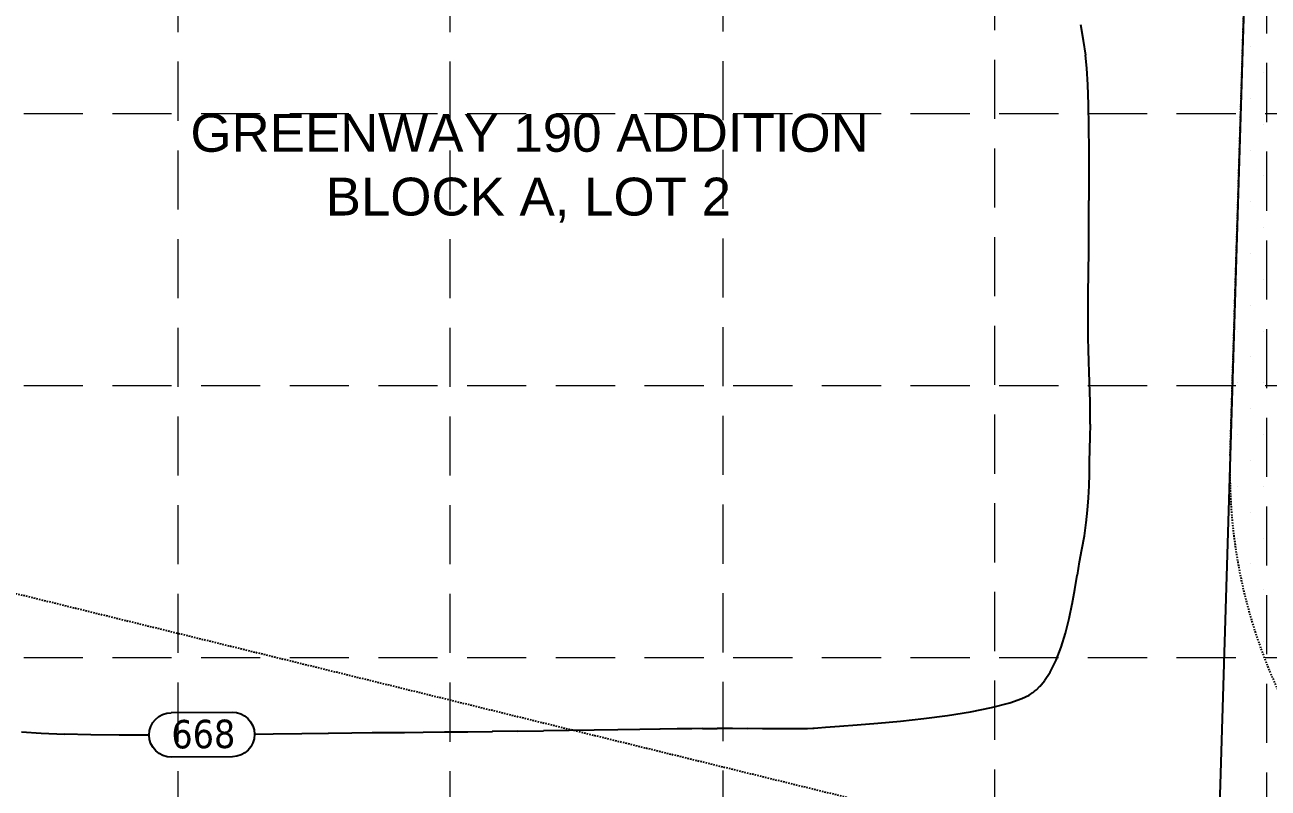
# Model space of a CAD drawing. Header units: inches. Extents: x 6967 to 7890, y 13663 to 15138.
# Drawn here: x 7576.7 to 7681.8, y 14090.4 to 14155 of the extents above; entities that cross this region are included whole.
import ezdxf

# ---------------------------------------------------------------- set-up
doc = ezdxf.new("R2010")
doc.units = ezdxf.units.IN
doc.header["$MEASUREMENT"] = 0
for name, pattern in [('DASHED', [0.75, 0.5, -0.25]), ('HIDDEN', [0.375, 0.25, -0.125]), ('XGWI003AR$0$HIDDEN2', [0.1875, 0.125, -0.0625]), ('xGWI003pt$0$HIDDEN2', [0.1875, 0.125, -0.0625]), ('xGWI003pt$0$PHANTOM2', [1.25, 0.625, -0.125, 0.125, -0.125, 0.125, -0.125])]:
    doc.linetypes.add(name, pattern=pattern)
for name, color, linetype in [('C-ANNO-BLDG-N', 1, 'Continuous'), ('C-SITE-BLDG-STBK-N', 7, 'DASHED'), ('GRID', 254, 'HIDDEN'), ('PC', 35, 'Continuous'), ('XGWI003AR$0$C-PKNG-CURB-FACE-N', 4, 'Continuous'), ('XGWI003AR$0$C-PKNG-FIRE-HTCH-N', 2, 'Continuous'), ('XGWI003AR$0$C-PKNG-FIRE-N', 2, 'XGWI003AR$0$HIDDEN2'), ('xGWI003pt$0$C-BNDY-E', 3, 'xGWI003pt$0$PHANTOM2'), ('xGWI003pt$0$TXU-ESMT', 2, 'xGWI003pt$0$HIDDEN2')]:
    doc.layers.add(name, color=color, linetype=linetype)
doc.styles.add('L50', font='TAHOMA.TTF', dxfattribs={"height": 2})
doc.styles.get("Standard").update_dxf_attribs({"font": 'ARIAL.TTF'})

msp = doc.modelspace()

# ---------------------------------------------------------------- linework, layer by layer
at = {"layer": 'C-SITE-BLDG-STBK-N'}
msp.add_arc((6024.67, 7268.02), 6960.55, 76.300143, 80.65594, dxfattribs=at)
at = {"layer": 'GRID', "color": 252, "linetype": 'HIDDEN', "lineweight": 0, "ltscale": 20}
for p, q in [((7589.65, 13779.35), (7589.65, 15113.57)), ((7612.65, 13779.35), (7612.65, 15113.57)), ((7635.77, 13779.4), (7635.66, 15113.57)), ((7658.74, 13779.51), (7658.66, 15113.57)), ((7681.73, 13779.24), (7681.66, 15113.57)), ((6991.59, 14147.47), (7865.68, 14147.47)), ((6991.59, 14124.47), (7865.68, 14124.47)), ((6991.59, 14101.47), (7865.68, 14101.47))]:
    msp.add_line(p, q, dxfattribs=at)
at = {"layer": 'PC', "color": 25, "extrusion": (0.982936, 0.183949, 0), "elevation": 10138.95}
msp.add_lwpolyline([(12501.92, 668), (12503.27, 668)], dxfattribs=at)
at = {"layer": 'PC', "color": 25, "extrusion": (0.989344, 0.145595, 0), "elevation": 9645.23}
msp.add_lwpolyline([(12885.4, 668), (12886.65, 668)], dxfattribs=at)
at = {"layer": 'PC', "color": 25, "extrusion": (0.995907, 0.090386, 0), "elevation": 8914.19}
msp.add_lwpolyline([(13400.44, 668), (13401.54, 668)], dxfattribs=at)
at = {"layer": 'PC', "color": 25, "extrusion": (0.998574, 0.053383, 0), "elevation": 8411.01}
msp.add_lwpolyline([(13720.45, 668), (13721.86, 668)], dxfattribs=at)
at = {"layer": 'PC', "color": 25, "elevation": 668}
for points in [[(7666.63, 14148.23), (7666.58, 14149.89)], [(7666.66, 14146.36), (7666.63, 14148.23)], [(7666.69, 14142.24), (7666.68, 14144.35)], [(7666.68, 14140.1), (7666.69, 14142.24)], [(7666.61, 14128.53), (7666.6, 14129.44)], [(7666.78, 14123.06), (7666.75, 14123.92)], [(7666.79, 14121.2), (7666.79, 14122.17)], [(7666.71, 14116.98), (7666.73, 14118)], [(7666.68, 14115.97), (7666.71, 14116.98)], [(7666.56, 14113.93), (7666.63, 14114.96)], [(7666.29, 14111.76), (7666.44, 14112.87)], [(7666.08, 14110.59), (7666.29, 14111.76)], [(7665.26, 14105.99), (7665.48, 14107.23)], [(7663.89, 14101.24), (7664.33, 14102.35)], [(7662.91, 14099.51), (7663.38, 14100.23)], [(7661, 14097.99), (7661.61, 14098.29)], [(7661.61, 14098.29), (7661.94, 14098.5)], [(7662.08, 14098.61), (7662.23, 14098.74)], [(7652.72, 14096.31), (7654.72, 14096.57)], [(7656.65, 14096.87), (7658.43, 14097.23)], [(7606.04, 14095.13), (7607.39, 14095.13)], [(7614.14, 14095.19), (7616.22, 14095.22)], [(7618.37, 14095.25), (7620.54, 14095.28)], [(7622.71, 14095.32), (7624.82, 14095.35)], [(7626.83, 14095.38), (7628.7, 14095.41)], [(7628.7, 14095.41), (7630.4, 14095.44)], [(7635.23, 14095.49), (7636.52, 14095.48)], [(7637.82, 14095.48), (7639.07, 14095.47)], [(7640.24, 14095.46), (7641.29, 14095.46)], [(7642.87, 14095.47), (7643.32, 14095.48)], [(7643.74, 14095.53), (7644.4, 14095.57)], [(7644.4, 14095.57), (7645.58, 14095.66)], [(7645.58, 14095.66), (7647.08, 14095.77)], [(7647.08, 14095.77), (7648.82, 14095.91)], [(7578.06, 14095.08), (7580.04, 14095)], [(7584.66, 14094.93), (7587.19, 14094.92)], [(7596.1, 14094.99), (7597.69, 14095.01)], [(7597.69, 14095.01), (7600.11, 14095.04)], [(7600.11, 14095.04), (7602.35, 14095.08)]]:
    msp.add_lwpolyline(points, dxfattribs=at)
at = {"layer": 'PC', "color": 25, "extrusion": (0.999956, 0.009378, 0), "elevation": 7798.99}
msp.add_lwpolyline([(14071.83, 668), (14073.84, 668)], dxfattribs=at)
at = {"layer": 'PC', "color": 25, "extrusion": (0.999985, -0.00555, 0), "elevation": 7588.08}
msp.add_lwpolyline([(14180.31, 668), (14182.43, 668)], dxfattribs=at)
at = {"layer": 'PC', "color": 25, "extrusion": (0.999969, -0.007917, 0), "elevation": 7554.5}
msp.add_lwpolyline([(14196.17, 668), (14198.23, 668)], dxfattribs=at)
at = {"layer": 'PC', "color": 25, "extrusion": (0.999957, -0.009259, 0), "elevation": 7535.45}
msp.add_lwpolyline([(14204.35, 668), (14206.29, 668)], dxfattribs=at)
at = {"layer": 'PC', "color": 25, "extrusion": (0.999955, -0.009483, 0), "elevation": 7532.25}
msp.add_lwpolyline([(14204.29, 668), (14206.05, 668)], dxfattribs=at)
at = {"layer": 'PC', "color": 25, "extrusion": (0.999966, -0.008228, 0), "elevation": 7550.08}
msp.add_lwpolyline([(14193.29, 668), (14194.82, 668)], dxfattribs=at)
at = {"layer": 'PC', "color": 25, "extrusion": (0.99999, -0.004505, 0), "elevation": 7602.87}
msp.add_lwpolyline([(14163.83, 668), (14165.08, 668)], dxfattribs=at)
at = {"layer": 'PC', "color": 25, "extrusion": (0.999805, 0.019762, 0), "elevation": 7944.32}
msp.add_lwpolyline([(13973.2, 668), (13974.27, 668)], dxfattribs=at)
at = {"layer": 'PC', "color": 25, "extrusion": (0.99955, 0.029991, 0), "elevation": 8086.88}
msp.add_lwpolyline([(13890.22, 668), (13891.19, 668)], dxfattribs=at)
at = {"layer": 'PC', "color": 25, "extrusion": (0.999314, 0.037028, 0), "elevation": 8184.47}
msp.add_lwpolyline([(13832.04, 668), (13832.94, 668)], dxfattribs=at)
at = {"layer": 'PC', "color": 25, "extrusion": (0.999222, 0.039437, 0), "elevation": 8217.8}
msp.add_lwpolyline([(13811.42, 668), (13812.27, 668)], dxfattribs=at)
at = {"layer": 'PC', "color": 25, "extrusion": (0.999341, 0.036307, 0), "elevation": 8174.5}
msp.add_lwpolyline([(13836.25, 668), (13837.09, 668)], dxfattribs=at)
at = {"layer": 'PC', "color": 25, "extrusion": (0.999894, 0.014541, 0), "elevation": 7871.33}
msp.add_lwpolyline([(14009.19, 668), (14010.09, 668)], dxfattribs=at)
at = {"layer": 'PC', "color": 25, "extrusion": (0.999832, -0.01831, 0), "elevation": 7406.95}
msp.add_lwpolyline([(14258.15, 668), (14259.21, 668)], dxfattribs=at)
at = {"layer": 'PC', "color": 25, "extrusion": (0.999768, -0.021549, 0), "elevation": 7360.72}
msp.add_lwpolyline([(14280.98, 668), (14282.08, 668)], dxfattribs=at)
at = {"layer": 'PC', "color": 25, "extrusion": (0.99987, -0.016101, 0), "elevation": 7438.42}
msp.add_lwpolyline([(14239.62, 668), (14240.67, 668)], dxfattribs=at)
at = {"layer": 'PC', "color": 25, "extrusion": (0.99885, -0.047934, 0), "elevation": 6981.23}
msp.add_lwpolyline([(14466.23, 668), (14467.24, 668)], dxfattribs=at)
at = {"layer": 'PC', "color": 25, "extrusion": (0.994414, -0.105554, 0), "elevation": 6133.95}
msp.add_lwpolyline([(14843.25, 668), (14844.32, 668)], dxfattribs=at)
at = {"layer": 'PC', "color": 25, "extrusion": (0.98318, -0.182641, 0), "elevation": 4959.96}
msp.add_lwpolyline([(15272.33, 668), (15273.39, 668)], dxfattribs=at)
at = {"layer": 'PC', "color": 25, "extrusion": (0.985713, -0.168435, 0), "elevation": 5179.82}
msp.add_lwpolyline([(15198.02, 668), (15199.17, 668)], dxfattribs=at)
at = {"layer": 'PC', "color": 25, "extrusion": (0.985651, -0.168796, 0), "elevation": 5174.25}
msp.add_lwpolyline([(15198.7, 668), (15199.92, 668)], dxfattribs=at)
at = {"layer": 'PC', "color": 25, "extrusion": (0.978563, -0.205948, 0), "elevation": 4595.84}
msp.add_lwpolyline([(15380.98, 668), (15382.25, 668)], dxfattribs=at)
at = {"layer": 'PC', "color": 25, "extrusion": (0.970047, -0.242919, 0), "elevation": 4009.09}
msp.add_lwpolyline([(15542.98, 668), (15544.24, 668)], dxfattribs=at)
at = {"layer": 'PC', "color": 25, "extrusion": (0.955754, -0.294167, 0), "elevation": 3176.76}
msp.add_lwpolyline([(15732.97, 668), (15734.2, 668)], dxfattribs=at)
at = {"layer": 'PC', "color": 25, "extrusion": (0.892591, -0.450867, 0), "elevation": 482.94}
msp.add_lwpolyline([(16040.9, 668), (16042.04, 668)], dxfattribs=at)
at = {"layer": 'PC', "color": 25, "extrusion": (0.770182, -0.637824, 0), "elevation": -3091.16}
msp.add_lwpolyline([(15746.16, 668), (15746.78, 668)], dxfattribs=at)
at = {"layer": 'PC', "color": 25, "extrusion": (0.619197, -0.785236, 0), "elevation": -6326.4}
msp.add_lwpolyline([(14746.18, 668), (14746.35, 668)], dxfattribs=at)
at = {"layer": 'PC', "color": 25, "extrusion": (0.708813, -0.705396, 0), "elevation": -4514.11}
msp.add_lwpolyline([(15398.28, 668), (15398.69, 668)], dxfattribs=at)
at = {"layer": 'PC', "color": 25, "extrusion": (0.252742, -0.967534, 0), "elevation": -11703.94}
msp.add_lwpolyline([(10972.75, 668), (10974.35, 668)], dxfattribs=at)
at = {"layer": 'PC', "color": 25, "extrusion": (-0.334456, 0.942411, 0), "elevation": 10723.84}
msp.add_lwpolyline([(-11933.89, 668), (-11934.97, 668)], dxfattribs=at)
at = {"layer": 'PC', "color": 25, "linetype": 'Continuous', "extrusion": (0.007323, -0.999973, 0)}
for points, elevation in [([(7692.08, 668), (7697.23, 668)], -14040.86), ([(7697.23, 668), (7692.08, 668)], -14037.09)]:
    msp.add_lwpolyline(points, dxfattribs=dict(at, elevation=elevation))
at = {"layer": 'PC', "color": 25, "extrusion": (0.108823, -0.994061, 0), "elevation": -13179.8}
msp.add_lwpolyline([(9139.27, 668), (9141.27, 668)], dxfattribs=at)
at = {"layer": 'PC', "color": 25, "extrusion": (0.156326, -0.987706, 0), "elevation": -12726.63}
msp.add_lwpolyline([(9764.26, 668), (9766.22, 668)], dxfattribs=at)
at = {"layer": 'PC', "color": 25, "extrusion": (-0.060815, -0.998149, 0), "elevation": -14529.85}
msp.add_lwpolyline([(6705.17, 668), (6706.85, 668)], dxfattribs=at)
at = {"layer": 'PC', "color": 25, "extrusion": (0.004041, -0.999992, 0), "elevation": -14064.27}
msp.add_lwpolyline([(7664.3, 668), (7665.67, 668)], dxfattribs=at)
at = {"layer": 'PC', "color": 25, "extrusion": (0.007862, -0.999969, 0), "elevation": -14034.88}
msp.add_lwpolyline([(7719.35, 668), (7720.96, 668)], dxfattribs=at)
at = {"layer": 'PC', "color": 25, "extrusion": (0.010355, -0.999946, 0), "elevation": -14015.59}
msp.add_lwpolyline([(7755.92, 668), (7757.73, 668)], dxfattribs=at)
at = {"layer": 'PC', "color": 25, "extrusion": (0.012081, -0.999927, 0), "elevation": -14002.18}
msp.add_lwpolyline([(7781.91, 668), (7783.87, 668)], dxfattribs=at)
at = {"layer": 'PC', "color": 25, "extrusion": (0.014211, -0.999899, 0), "elevation": -13985.57}
msp.add_lwpolyline([(7815.75, 668), (7817.9, 668)], dxfattribs=at)
at = {"layer": 'PC', "color": 25, "extrusion": (0.015281, -0.999883, 0), "elevation": -13977.19}
msp.add_lwpolyline([(7835.05, 668), (7837.21, 668)], dxfattribs=at)
at = {"layer": 'PC', "color": 25, "extrusion": (0.015588, -0.999879, 0), "elevation": -13974.78}
msp.add_lwpolyline([(7843.61, 668), (7845.62, 668)], dxfattribs=at)
at = {"layer": 'PC', "color": 25, "extrusion": (0.014186, -0.999899, 0), "elevation": -13985.78}
msp.add_lwpolyline([(7829.58, 668), (7831.05, 668)], dxfattribs=at)
at = {"layer": 'PC', "color": 25, "extrusion": (0.012633, -0.99992, 0), "elevation": -13997.92}
msp.add_lwpolyline([(7809.33, 668), (7810.54, 668)], dxfattribs=at)
at = {"layer": 'PC', "color": 25, "extrusion": (0.009507, -0.999955, 0), "elevation": -14022.27}
msp.add_lwpolyline([(7766.73, 668), (7767.63, 668)], dxfattribs=at)
at = {"layer": 'PC', "color": 25, "extrusion": (0.003397, -0.999994, 0), "elevation": -14069.46}
msp.add_lwpolyline([(7681.82, 668), (7683.07, 668)], dxfattribs=at)
at = {"layer": 'PC', "color": 25, "extrusion": (-0.00458, -0.99999, 0), "elevation": -14130.31}
msp.add_lwpolyline([(7571.89, 668), (7573.18, 668)], dxfattribs=at)
at = {"layer": 'PC', "color": 25, "extrusion": (-0.006155, -0.999981, 0), "elevation": -14142.22}
msp.add_lwpolyline([(7552.17, 668), (7553.34, 668)], dxfattribs=at)
at = {"layer": 'PC', "color": 25, "extrusion": (0.000454877, -1, 0), "elevation": -14091.98}
msp.add_lwpolyline([(7647.7, 668), (7648.59, 668)], dxfattribs=at)
at = {"layer": 'PC', "color": 25, "extrusion": (0.010962, -0.99994, 0), "elevation": -14010.84}
msp.add_lwpolyline([(7796.23, 668), (7796.92, 668)], dxfattribs=at)
at = {"layer": 'PC', "color": 25, "extrusion": (0.262205, -0.965012, 0), "elevation": -11598.2}
msp.add_lwpolyline([(11071.8, 668), (11071.82, 668)], dxfattribs=at)
at = {"layer": 'PC', "color": 25, "extrusion": (0.123112, -0.992393, 0), "elevation": -13047.28}
msp.add_lwpolyline([(9320.51, 668), (9320.61, 668)], dxfattribs=at)
at = {"layer": 'PC', "color": 25, "extrusion": (0.083409, -0.996515, 0), "elevation": -13408.85}
msp.add_lwpolyline([(8792.49, 668), (8792.8, 668)], dxfattribs=at)
at = {"layer": 'PC', "color": 25, "extrusion": (0.093655, -0.995605, 0), "elevation": -13317.61}
msp.add_lwpolyline([(8935.35, 668), (8937.27, 668)], dxfattribs=at)
at = {"layer": 'PC', "color": 25, "extrusion": (-0.021661, -0.999765, 0), "elevation": -14255.89}
msp.add_lwpolyline([(7272.94, 668), (7275.16, 668)], dxfattribs=at)
at = {"layer": 'PC', "color": 25, "extrusion": (-0.010849, -0.999941, 0), "elevation": -14176.38}
msp.add_lwpolyline([(7428.89, 668), (7431.3, 668)], dxfattribs=at)
at = {"layer": 'PC', "color": 25, "extrusion": (0.014221, -0.999899, 0), "elevation": -13985.54}
msp.add_lwpolyline([(7802.02, 668), (7804.02, 668)], dxfattribs=at)
at = {"layer": 'PC', "color": 25, "extrusion": (0.011816, -0.99993, 0), "elevation": -14004.27}
msp.add_lwpolyline([(7770.36, 668), (7772.06, 668)], dxfattribs=at)
at = {"layer": 'PC', "color": 25, "linetype": 'Continuous', "extrusion": (0, 0, -1)}
for centre, start, end in [((-7589.07, 14094.92, -668), 269.5804, 89.5804), ((-7594.22, 14094.96, -668), 89.5804, 269.5804)]:
    msp.add_arc(centre, 1.88, start, end, dxfattribs=at)
at = {"layer": 'XGWI003AR$0$C-PKNG-CURB-FACE-N', "color": 7}
msp.add_line((7680.48, 14179.11), (7677.26, 14074.57), dxfattribs=at)
at = {"layer": 'XGWI003AR$0$C-PKNG-FIRE-HTCH-N', "color": 255}
for p, q in [((7680.31, 14153.12), (7680.31, 14153.12)), ((7681.41, 14150.94), (7681.41, 14150.94)), ((7680.31, 14148.75), (7680.31, 14148.75)), ((7681.41, 14146.56), (7681.41, 14146.56)), ((7680.31, 14144.38), (7680.31, 14144.38)), ((7681.41, 14142.19), (7681.41, 14142.19)), ((7680.31, 14140), (7680.31, 14140)), ((7679.22, 14137.81), (7679.22, 14137.81)), ((7681.41, 14137.81), (7681.41, 14137.81)), ((7680.31, 14135.62), (7680.31, 14135.62)), ((7679.22, 14133.44), (7679.22, 14133.44)), ((7681.41, 14133.44), (7681.41, 14133.44)), ((7680.31, 14131.25), (7680.31, 14131.25)), ((7679.22, 14129.06), (7679.22, 14129.06)), ((7681.41, 14129.06), (7681.41, 14129.06)), ((7680.31, 14126.88), (7680.31, 14126.88)), ((7679.22, 14124.69), (7679.22, 14124.69)), ((7681.41, 14124.69), (7681.41, 14124.69)), ((7680.31, 14122.5), (7680.31, 14122.5)), ((7679.22, 14120.31), (7679.22, 14120.31)), ((7681.41, 14120.31), (7681.41, 14120.31)), ((7680.31, 14118.12), (7680.31, 14118.12)), ((7679.22, 14115.94), (7679.22, 14115.94)), ((7681.41, 14115.94), (7681.41, 14115.94)), ((7680.31, 14113.75), (7680.31, 14113.75)), ((7679.22, 14111.56), (7679.22, 14111.56)), ((7681.41, 14111.56), (7681.41, 14111.56)), ((7680.31, 14109.38), (7680.31, 14109.38)), ((7681.41, 14107.19), (7681.41, 14107.19)), ((7681.41, 14102.81), (7681.41, 14102.81))]:
    msp.add_line(p, q, dxfattribs=at)
at = {"layer": 'XGWI003AR$0$C-PKNG-FIRE-N', "color": 7}
msp.add_line((7678.62, 14118.54), (7680.48, 14179.11), dxfattribs=at)
msp.add_arc((7722.59, 14117.18), 44, 178.2344, 269.197, dxfattribs=at)
at = {"layer": 'xGWI003pt$0$C-BNDY-E', "color": 253}
msp.add_arc((6024.67, 7268.02), 6950.55, 76.300143, 81.066863, dxfattribs=at)
at = {"layer": 'xGWI003pt$0$TXU-ESMT', "color": 253}
msp.add_line((7409.15, 14147.76), (7736.57, 14067.5), dxfattribs=at)

# ---------------------------------------------------------------- texts
at = {"layer": 'C-ANNO-BLDG-N', "color": 7}
for s, p in [('GREENWAY 190 ADDITION', (7590.68, 14144.23)), ('BLOCK A, LOT 2', (7602.12, 14138.84))]:
    msp.add_text(s, height=3.2, dxfattribs=at).set_placement(p)
at = {"layer": 'PC', "color": 25, "linetype": 'Continuous', "insert": (7589.06, 14096.18, 668), "char_height": 2.4, "width": 6.3006, "attachment_point": 1, "rotation": 0.4196, "style": 'L50'}
msp.add_mtext('\\fTahoma|b0|i0|c0|p34;\\W1.0000000000;\\T1.0000000000;\\o\\l668', dxfattribs=at)

doc.saveas('drawing.dxf')
